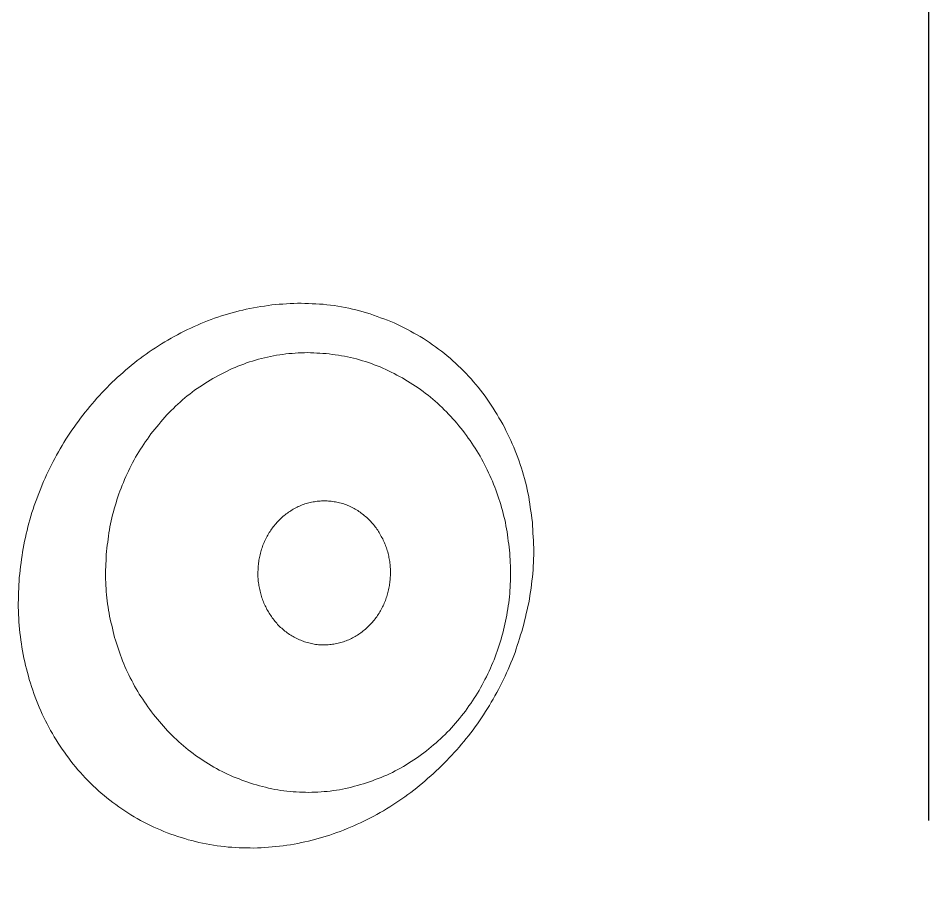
# Model space of a CAD drawing. Extents: x -5208 to -4788, y -2139 to -1842.
# Drawn here: x -5009.48 to -5003.13, y -2093.04 to -2086.89 of the extents above; entities that cross this region are included whole.
import ezdxf

# ---------------------------------------------------------------- set-up
doc = ezdxf.new("R2010")
doc.units = 0
doc.header["$LTSCALE"] = 7
doc.linetypes.add('CENTER', pattern=[2, 1.25, -0.25, 0.25, -0.25])
doc.layers.add('1', color=1, linetype='CENTER')
doc.layers.add('Trimetric', color=7, linetype='CONTINUOUS')

msp = doc.modelspace()

# ---------------------------------------------------------------- linework, layer by layer
at = {"layer": '1'}
msp.add_line((-5003.1291, -2106.4903), (-5003.1291, -2013.1957), dxfattribs=at)
at = {"layer": 'Trimetric', "color": 0, "linetype": 'Continuous', "lineweight": 18}
for points in [[(-5007.7099, -2088.8927), (-5007.6842, -2088.8911), (-5007.6586, -2088.8895), (-5007.633, -2088.8879), (-5007.6073, -2088.8863), (-5007.5817, -2088.8846), (-5007.5561, -2088.883), (-5007.5304, -2088.8815), (-5007.5048, -2088.8825), (-5007.4791, -2088.8836), (-5007.4535, -2088.8847), (-5007.4278, -2088.8858), (-5007.4021, -2088.8869), (-5007.3765, -2088.888), (-5007.3508, -2088.8894), (-5007.3253, -2088.8925), (-5007.2999, -2088.8956), (-5007.2744, -2088.8987), (-5007.249, -2088.9029), (-5007.2237, -2088.9074), (-5007.1984, -2088.9119), (-5007.1732, -2088.9167), (-5007.1481, -2088.9222), (-5007.1232, -2088.9282), (-5007.0982, -2088.9344), (-5007.0735, -2088.9412), (-5007.0488, -2088.9482), (-5007.0242, -2088.9558), (-5006.9999, -2088.9641), (-5006.976, -2088.9733), (-5006.952, -2088.9826), (-5006.928, -2088.9918), (-5006.9041, -2089.001), (-5006.8801, -2089.0103), (-5006.8562, -2089.0195), (-5006.833, -2089.0305), (-5006.8102, -2089.0423), (-5006.7874, -2089.0541), (-5006.7646, -2089.066), (-5006.7418, -2089.0778), (-5006.719, -2089.0896), (-5006.6962, -2089.1015), (-5006.6742, -2089.1147), (-5006.6523, -2089.1282), (-5006.6308, -2089.1422), (-5006.6094, -2089.1564), (-5006.5883, -2089.171), (-5006.5674, -2089.186), (-5006.5468, -2089.2013), (-5006.5267, -2089.2173), (-5006.5066, -2089.2333), (-5006.4865, -2089.2493), (-5006.4671, -2089.2661), (-5006.4479, -2089.2832), (-5006.4287, -2089.3002), (-5006.4099, -2089.3176), (-5006.3916, -2089.3357), (-5006.3734, -2089.3538), (-5006.3552, -2089.3719), (-5006.3379, -2089.391), (-5006.3207, -2089.41), (-5006.3035, -2089.4291), (-5006.2867, -2089.4485), (-5006.2703, -2089.4683), (-5006.2543, -2089.4884), (-5006.2385, -2089.5086), (-5006.2232, -2089.5292), (-5006.2081, -2089.55), (-5006.1933, -2089.571), (-5006.1796, -2089.5927), (-5006.1662, -2089.6146), (-5006.1528, -2089.6365), (-5006.1394, -2089.6585), (-5006.1261, -2089.6804), (-5006.1127, -2089.7023), (-5006.0993, -2089.7242), (-5006.088, -2089.7473), (-5006.0769, -2089.7705), (-5006.0659, -2089.7937), (-5006.0549, -2089.8169), (-5006.0439, -2089.8401), (-5006.0328, -2089.8632), (-5006.0218, -2089.8864), (-5006.0126, -2089.9104), (-5006.0034, -2089.9344), (-5005.9941, -2089.9583), (-5005.9856, -2089.9825), (-5005.9776, -2090.007), (-5005.9696, -2090.0314), (-5005.9616, -2090.0558), (-5005.9545, -2090.0805), (-5005.9476, -2090.1052), (-5005.9411, -2090.1301), (-5005.935, -2090.155), (-5005.9292, -2090.18), (-5005.9238, -2090.2051), (-5005.9185, -2090.2303), (-5005.9148, -2090.2557), (-5005.9111, -2090.2811), (-5005.9074, -2090.3065), (-5005.9037, -2090.3319), (-5005.9, -2090.3573), (-5005.8963, -2090.3827), (-5005.8926, -2090.4082), (-5005.8912, -2090.4338), (-5005.8899, -2090.4595), (-5005.8886, -2090.4851), (-5005.8873, -2090.5108), (-5005.886, -2090.5364), (-5005.8848, -2090.5621), (-5005.8835, -2090.5877), (-5005.8835, -2090.6134), (-5005.8837, -2090.6391), (-5005.8845, -2090.6647), (-5005.8855, -2090.6904), (-5005.8869, -2090.716), (-5005.8885, -2090.7417), (-5005.8905, -2090.7673), (-5005.8931, -2090.7928), (-5005.8959, -2090.8184), (-5005.8988, -2090.8439), (-5005.9017, -2090.8694), (-5005.9057, -2090.8948), (-5005.9097, -2090.9201), (-5005.9137, -2090.9455), (-5005.9185, -2090.9707), (-5005.9242, -2090.9958), (-5005.9299, -2091.0208), (-5005.9356, -2091.0459), (-5005.9413, -2091.0709), (-5005.947, -2091.096), (-5005.9527, -2091.121), (-5005.9588, -2091.1459), (-5005.9667, -2091.1704), (-5005.9746, -2091.1948), (-5005.9825, -2091.2192), (-5005.9904, -2091.2437), (-5005.9982, -2091.2681), (-5006.0061, -2091.2926), (-5006.014, -2091.317), (-5006.0231, -2091.341), (-5006.0323, -2091.365), (-5006.0421, -2091.3888), (-5006.0519, -2091.4125), (-5006.0621, -2091.436), (-5006.0726, -2091.4595), (-5006.0833, -2091.4828), (-5006.0945, -2091.506), (-5006.106, -2091.5289), (-5006.1175, -2091.5519), (-5006.129, -2091.5748), (-5006.1414, -2091.5973), (-5006.1539, -2091.6198), (-5006.1664, -2091.6422), (-5006.1791, -2091.6645), (-5006.1925, -2091.6864), (-5006.206, -2091.7083), (-5006.2194, -2091.7302), (-5006.2334, -2091.7517), (-5006.2478, -2091.773), (-5006.2622, -2091.7943), (-5006.2766, -2091.8156), (-5006.2916, -2091.8364), (-5006.3066, -2091.8572), (-5006.3222, -2091.8777), (-5006.3378, -2091.898), (-5006.3538, -2091.9182), (-5006.3699, -2091.9382), (-5006.3863, -2091.9579), (-5006.4032, -2091.9772), (-5006.4206, -2091.9961), (-5006.4381, -2092.0149), (-5006.4555, -2092.0338), (-5006.473, -2092.0526), (-5006.4904, -2092.0715), (-5006.5079, -2092.0903), (-5006.5256, -2092.1089), (-5006.5446, -2092.1262), (-5006.5636, -2092.1434), (-5006.5827, -2092.1606), (-5006.6017, -2092.1778), (-5006.6208, -2092.1951), (-5006.6398, -2092.2123), (-5006.6589, -2092.2295), (-5006.6789, -2092.2457), (-5006.699, -2092.2616), (-5006.7192, -2092.2775), (-5006.7395, -2092.2932), (-5006.7603, -2092.3082), (-5006.7812, -2092.3232), (-5006.802, -2092.3382), (-5006.8232, -2092.3528), (-5006.8445, -2092.3671), (-5006.8661, -2092.381), (-5006.8878, -2092.3948), (-5006.9097, -2092.4081), (-5006.9317, -2092.4213), (-5006.954, -2092.4341), (-5006.9764, -2092.4466), (-5006.9992, -2092.4586), (-5007.0219, -2092.4706), (-5007.0446, -2092.4825), (-5007.0677, -2092.4938), (-5007.091, -2092.5047), (-5007.1142, -2092.5155), (-5007.1375, -2092.5264), (-5007.1613, -2092.5361), (-5007.185, -2092.5459), (-5007.2088, -2092.5557), (-5007.2328, -2092.5649), (-5007.257, -2092.5735), (-5007.2811, -2092.5821), (-5007.3053, -2092.5907), (-5007.3298, -2092.5985), (-5007.3543, -2092.6061), (-5007.379, -2092.6132), (-5007.4038, -2092.6201), (-5007.4286, -2092.6266), (-5007.4536, -2092.6327), (-5007.4786, -2092.6386), (-5007.5037, -2092.6437), (-5007.5289, -2092.6486), (-5007.5541, -2092.6535), (-5007.5794, -2092.6581), (-5007.6048, -2092.6617), (-5007.6303, -2092.6653), (-5007.6557, -2092.669), (-5007.6812, -2092.6716), (-5007.7068, -2092.6739), (-5007.7324, -2092.6762), (-5007.758, -2092.6781), (-5007.7837, -2092.6791), (-5007.8093, -2092.6801), (-5007.835, -2092.6811), (-5007.8607, -2092.6809), (-5007.8864, -2092.6806), (-5007.912, -2092.6802), (-5007.9377, -2092.6793), (-5007.9633, -2092.6776), (-5007.9889, -2092.6758), (-5008.0146, -2092.6741), (-5008.0401, -2092.6714), (-5008.0656, -2092.6685), (-5008.0911, -2092.665), (-5008.1165, -2092.6612), (-5008.1418, -2092.6571), (-5008.1671, -2092.6524), (-5008.1923, -2092.6474), (-5008.2173, -2092.6415), (-5008.2423, -2092.6357), (-5008.2673, -2092.6298), (-5008.292, -2092.623), (-5008.3167, -2092.6157), (-5008.3413, -2092.6085), (-5008.3658, -2092.6008), (-5008.39, -2092.5922), (-5008.4142, -2092.5837), (-5008.4384, -2092.5751), (-5008.4622, -2092.5653), (-5008.4859, -2092.5554), (-5008.5096, -2092.5455), (-5008.533, -2092.535), (-5008.5563, -2092.5241), (-5008.5793, -2092.5126), (-5008.6021, -2092.501), (-5008.6248, -2092.4889), (-5008.6472, -2092.4764), (-5008.6695, -2092.4635), (-5008.6913, -2092.45), (-5008.713, -2092.4362), (-5008.7347, -2092.4225), (-5008.756, -2092.4082), (-5008.7769, -2092.3933), (-5008.7978, -2092.3784), (-5008.8187, -2092.3634), (-5008.8387, -2092.3473), (-5008.8588, -2092.3313), (-5008.8788, -2092.3152), (-5008.8982, -2092.2984), (-5008.9173, -2092.2813), (-5008.9365, -2092.2642), (-5008.9553, -2092.2467), (-5008.9738, -2092.2288), (-5008.9918, -2092.2106), (-5009.0098, -2092.1922), (-5009.0272, -2092.1733), (-5009.0444, -2092.1543), (-5009.0613, -2092.1349), (-5009.0777, -2092.1152), (-5009.0938, -2092.0952), (-5009.1099, -2092.0752), (-5009.1258, -2092.055), (-5009.1408, -2092.0341), (-5009.1558, -2092.0133), (-5009.1708, -2091.9924), (-5009.1849, -2091.9709), (-5009.1987, -2091.9493), (-5009.2126, -2091.9277), (-5009.226, -2091.9058), (-5009.2387, -2091.8835), (-5009.2515, -2091.8612), (-5009.2642, -2091.8389), (-5009.2757, -2091.8159), (-5009.2873, -2091.793), (-5009.2989, -2091.7701), (-5009.3097, -2091.7468), (-5009.3201, -2091.7233), (-5009.3305, -2091.6998), (-5009.3407, -2091.6763), (-5009.3502, -2091.6524), (-5009.3594, -2091.6285), (-5009.3683, -2091.6044), (-5009.3768, -2091.5801), (-5009.385, -2091.5558), (-5009.3927, -2091.5313), (-5009.4002, -2091.5067), (-5009.407, -2091.4819), (-5009.4137, -2091.4572), (-5009.4205, -2091.4324), (-5009.4264, -2091.4074), (-5009.4319, -2091.3823), (-5009.4374, -2091.3572), (-5009.4427, -2091.3321), (-5009.4471, -2091.3068), (-5009.4514, -2091.2815), (-5009.4558, -2091.2562), (-5009.4592, -2091.2307), (-5009.4624, -2091.2052), (-5009.4655, -2091.1797), (-5009.4685, -2091.1542), (-5009.4708, -2091.1286), (-5009.4728, -2091.103), (-5009.4744, -2091.0774), (-5009.4757, -2091.0518), (-5009.4767, -2091.0261), (-5009.4773, -2091.0004), (-5009.4777, -2090.9747), (-5009.4766, -2090.9491), (-5009.4756, -2090.9234), (-5009.4746, -2090.8977), (-5009.4736, -2090.8721), (-5009.4726, -2090.8464), (-5009.4716, -2090.8208), (-5009.4706, -2090.7951), (-5009.4675, -2090.7696), (-5009.4642, -2090.7441), (-5009.4609, -2090.7187), (-5009.4575, -2090.6932), (-5009.4542, -2090.6677), (-5009.4509, -2090.6423), (-5009.4476, -2090.6168), (-5009.4431, -2090.5915), (-5009.4381, -2090.5663), (-5009.4331, -2090.5411), (-5009.428, -2090.516), (-5009.4219, -2090.491), (-5009.4159, -2090.4661), (-5009.4098, -2090.4411), (-5009.4033, -2090.4162), (-5009.3964, -2090.3915), (-5009.3892, -2090.3669), (-5009.3817, -2090.3423), (-5009.3738, -2090.3178), (-5009.3658, -2090.2934), (-5009.3573, -2090.2692), (-5009.3488, -2090.245), (-5009.3394, -2090.2211), (-5009.3301, -2090.1971), (-5009.3208, -2090.1732), (-5009.311, -2090.1494), (-5009.3007, -2090.1259), (-5009.2903, -2090.1024), (-5009.28, -2090.0789), (-5009.2689, -2090.0558), (-5009.2575, -2090.0327), (-5009.2462, -2090.0097), (-5009.2347, -2089.9867), (-5009.2224, -2089.9642), (-5009.21, -2089.9417), (-5009.1977, -2089.9191), (-5009.185, -2089.8968), (-5009.172, -2089.8747), (-5009.1586, -2089.8527), (-5009.1451, -2089.8309), (-5009.1312, -2089.8093), (-5009.1172, -2089.7878), (-5009.1028, -2089.7665), (-5009.0883, -2089.7453), (-5009.0731, -2089.7246), (-5009.0579, -2089.7039), (-5009.0427, -2089.6832), (-5009.0273, -2089.6627), (-5009.0112, -2089.6427), (-5008.9951, -2089.6226), (-5008.9791, -2089.6026), (-5008.9624, -2089.583), (-5008.9455, -2089.5637), (-5008.9286, -2089.5444), (-5008.9116, -2089.5251), (-5008.8939, -2089.5066), (-5008.8761, -2089.488), (-5008.8583, -2089.4695), (-5008.8403, -2089.4512), (-5008.8217, -2089.4335), (-5008.8031, -2089.4157), (-5008.7846, -2089.398), (-5008.7654, -2089.3808), (-5008.7461, -2089.3639), (-5008.7267, -2089.347), (-5008.7074, -2089.3302), (-5008.6875, -2089.314), (-5008.6675, -2089.2978), (-5008.6472, -2089.2821), (-5008.6268, -2089.2665), (-5008.6061, -2089.2512), (-5008.5853, -2089.2362), (-5008.5643, -2089.2214), (-5008.543, -2089.2071), (-5008.5215, -2089.193), (-5008.5, -2089.1789), (-5008.4785, -2089.1649), (-5008.4564, -2089.1519), (-5008.4343, -2089.1388), (-5008.4121, -2089.1257), (-5008.3897, -2089.1132), (-5008.367, -2089.1012), (-5008.3443, -2089.0892), (-5008.3216, -2089.0772), (-5008.2984, -2089.0661), (-5008.2752, -2089.0552), (-5008.252, -2089.0443), (-5008.2286, -2089.0337), (-5008.205, -2089.0236), (-5008.1812, -2089.0138), (-5008.1574, -2089.0043), (-5008.1333, -2088.9952), (-5008.1092, -2088.9863), (-5008.085, -2088.978), (-5008.0606, -2088.9699), (-5008.0358, -2088.9631), (-5008.011, -2088.9563), (-5007.9863, -2088.9495), (-5007.9615, -2088.9427), (-5007.9367, -2088.9359), (-5007.912, -2088.9291), (-5007.8872, -2088.9225), (-5007.8618, -2088.9182), (-5007.8365, -2088.914), (-5007.8112, -2088.9097), (-5007.7859, -2088.9055), (-5007.7605, -2088.9012), (-5007.7352, -2088.897)], [(-5007.4607, -2089.2261), (-5007.4391, -2089.2271), (-5007.4175, -2089.2282), (-5007.3959, -2089.2293), (-5007.3743, -2089.2304), (-5007.3527, -2089.2315), (-5007.3311, -2089.2326), (-5007.3096, -2089.235), (-5007.2883, -2089.2384), (-5007.2669, -2089.2418), (-5007.2455, -2089.2451), (-5007.2242, -2089.2485), (-5007.2028, -2089.2519), (-5007.1815, -2089.2556), (-5007.1605, -2089.2606), (-5007.1395, -2089.2657), (-5007.1184, -2089.2707), (-5007.0977, -2089.2768), (-5007.0769, -2089.283), (-5007.0562, -2089.2891), (-5007.0357, -2089.2959), (-5007.0152, -2089.3029), (-5006.9949, -2089.3104), (-5006.9747, -2089.3182), (-5006.9547, -2089.3262), (-5006.9348, -2089.3347), (-5006.915, -2089.3435), (-5006.8958, -2089.3534), (-5006.8765, -2089.3632), (-5006.8572, -2089.373), (-5006.838, -2089.3828), (-5006.8187, -2089.3927), (-5006.7994, -2089.4025), (-5006.781, -2089.4137), (-5006.7628, -2089.4255), (-5006.7447, -2089.4372), (-5006.7265, -2089.449), (-5006.7083, -2089.4607), (-5006.6902, -2089.4725), (-5006.6722, -2089.4845), (-5006.6548, -2089.4973), (-5006.6376, -2089.5104), (-5006.6205, -2089.5237), (-5006.6038, -2089.5374), (-5006.5871, -2089.5512), (-5006.5708, -2089.5653), (-5006.5547, -2089.5798), (-5006.5389, -2089.5946), (-5006.523, -2089.6093), (-5006.5074, -2089.6242), (-5006.4923, -2089.6397), (-5006.4772, -2089.6552), (-5006.4622, -2089.6707), (-5006.4478, -2089.6869), (-5006.4335, -2089.7031), (-5006.4192, -2089.7193), (-5006.4053, -2089.7359), (-5006.3918, -2089.7528), (-5006.3783, -2089.7697), (-5006.365, -2089.7867), (-5006.3523, -2089.8043), (-5006.3396, -2089.8218), (-5006.327, -2089.8393), (-5006.315, -2089.8573), (-5006.3032, -2089.8754), (-5006.2913, -2089.8935), (-5006.2798, -2089.9118), (-5006.2686, -2089.9304), (-5006.2578, -2089.9491), (-5006.2471, -2089.9679), (-5006.2368, -2089.9869), (-5006.2267, -2090.006), (-5006.2168, -2090.0253), (-5006.2074, -2090.0447), (-5006.1983, -2090.0643), (-5006.1891, -2090.0839), (-5006.1802, -2090.1036), (-5006.1719, -2090.1236), (-5006.1637, -2090.1436), (-5006.1555, -2090.1636), (-5006.148, -2090.1839), (-5006.1407, -2090.2042), (-5006.1334, -2090.2246), (-5006.1264, -2090.2451), (-5006.12, -2090.2657), (-5006.1136, -2090.2864), (-5006.1073, -2090.3071), (-5006.1015, -2090.3279), (-5006.096, -2090.3488), (-5006.0908, -2090.3698), (-5006.0858, -2090.3909), (-5006.0812, -2090.412), (-5006.0768, -2090.4332), (-5006.0726, -2090.4544), (-5006.0695, -2090.4758), (-5006.0665, -2090.4972), (-5006.0635, -2090.5186), (-5006.0606, -2090.5401), (-5006.0576, -2090.5615), (-5006.0546, -2090.5829), (-5006.0516, -2090.6043), (-5006.0505, -2090.6259), (-5006.0495, -2090.6475), (-5006.0485, -2090.6691), (-5006.0474, -2090.6907), (-5006.0464, -2090.7123), (-5006.0454, -2090.7339), (-5006.0444, -2090.7555), (-5006.0448, -2090.7772), (-5006.0452, -2090.7988), (-5006.0457, -2090.8204), (-5006.0466, -2090.842), (-5006.048, -2090.8636), (-5006.0494, -2090.8852), (-5006.0509, -2090.9068), (-5006.053, -2090.9283), (-5006.0553, -2090.9498), (-5006.058, -2090.9712), (-5006.0609, -2090.9927), (-5006.064, -2091.0141), (-5006.0675, -2091.0354), (-5006.0712, -2091.0567), (-5006.0755, -2091.0779), (-5006.0798, -2091.0991), (-5006.0842, -2091.1203), (-5006.0891, -2091.1414), (-5006.0944, -2091.1623), (-5006.0997, -2091.1833), (-5006.1052, -2091.2042), (-5006.1114, -2091.2249), (-5006.1176, -2091.2456), (-5006.1239, -2091.2663), (-5006.1308, -2091.2868), (-5006.138, -2091.3072), (-5006.1451, -2091.3276), (-5006.1525, -2091.348), (-5006.1604, -2091.3681), (-5006.1685, -2091.3881), (-5006.1769, -2091.4081), (-5006.1856, -2091.4279), (-5006.1945, -2091.4476), (-5006.2038, -2091.4671), (-5006.2133, -2091.4865), (-5006.2233, -2091.5057), (-5006.2332, -2091.5249), (-5006.2432, -2091.5441), (-5006.254, -2091.5629), (-5006.2649, -2091.5816), (-5006.2757, -2091.6003), (-5006.2871, -2091.6187), (-5006.2988, -2091.6368), (-5006.3106, -2091.655), (-5006.3225, -2091.6731), (-5006.335, -2091.6907), (-5006.3476, -2091.7082), (-5006.3602, -2091.7258), (-5006.3735, -2091.7429), (-5006.3869, -2091.7599), (-5006.4003, -2091.7769), (-5006.4141, -2091.7935), (-5006.4283, -2091.8098), (-5006.4425, -2091.8261), (-5006.4567, -2091.8424), (-5006.4715, -2091.8582), (-5006.4865, -2091.8738), (-5006.5017, -2091.8892), (-5006.5172, -2091.9043), (-5006.5328, -2091.9193), (-5006.5487, -2091.9339), (-5006.5648, -2091.9483), (-5006.5813, -2091.9623), (-5006.5978, -2091.9763), (-5006.6143, -2091.9902), (-5006.6315, -2092.0034), (-5006.6486, -2092.0166), (-5006.6658, -2092.0298), (-5006.6834, -2092.0422), (-5006.7012, -2092.0546), (-5006.719, -2092.0669), (-5006.7371, -2092.0787), (-5006.7555, -2092.0901), (-5006.7739, -2092.1015), (-5006.7924, -2092.1127), (-5006.8112, -2092.1233), (-5006.8302, -2092.1337), (-5006.8493, -2092.1439), (-5006.8686, -2092.1536), (-5006.888, -2092.1631), (-5006.9076, -2092.1723), (-5006.9276, -2092.1805), (-5006.9477, -2092.1884), (-5006.9679, -2092.1963), (-5006.988, -2092.2042), (-5007.0081, -2092.212), (-5007.0283, -2092.2199), (-5007.0486, -2092.2272), (-5007.0695, -2092.233), (-5007.0903, -2092.2387), (-5007.1112, -2092.2444), (-5007.132, -2092.2502), (-5007.1529, -2092.2559), (-5007.1737, -2092.2617), (-5007.1949, -2092.2662), (-5007.2161, -2092.2705), (-5007.2374, -2092.2743), (-5007.2587, -2092.2777), (-5007.2801, -2092.2809), (-5007.3016, -2092.2836), (-5007.3231, -2092.2859), (-5007.3446, -2092.2877), (-5007.3662, -2092.2895), (-5007.3877, -2092.2911), (-5007.4094, -2092.2917), (-5007.431, -2092.2923), (-5007.4526, -2092.293), (-5007.4742, -2092.2925), (-5007.4958, -2092.292), (-5007.5175, -2092.2915), (-5007.539, -2092.2901), (-5007.5606, -2092.2884), (-5007.5822, -2092.2867), (-5007.6037, -2092.2846), (-5007.6252, -2092.282), (-5007.6466, -2092.279), (-5007.6679, -2092.2757), (-5007.6893, -2092.272), (-5007.7105, -2092.2679), (-5007.7317, -2092.2636), (-5007.7526, -2092.2579), (-5007.7734, -2092.2523), (-5007.7943, -2092.2467), (-5007.8152, -2092.241), (-5007.8361, -2092.2354), (-5007.857, -2092.2298), (-5007.8774, -2092.2227), (-5007.8976, -2092.2149), (-5007.9177, -2092.2071), (-5007.9379, -2092.1993), (-5007.9581, -2092.1915), (-5007.9783, -2092.1838), (-5007.9983, -2092.1757), (-5008.018, -2092.1666), (-5008.0375, -2092.1573), (-5008.0568, -2092.1477), (-5008.076, -2092.1376), (-5008.095, -2092.1274), (-5008.1139, -2092.1168), (-5008.1325, -2092.1058), (-5008.1509, -2092.0945), (-5008.1694, -2092.0832), (-5008.1876, -2092.0715), (-5008.2054, -2092.0593), (-5008.2233, -2092.0471), (-5008.2411, -2092.0348), (-5008.2583, -2092.0217), (-5008.2755, -2092.0086), (-5008.2927, -2091.9955), (-5008.3093, -2091.9817), (-5008.3259, -2091.9677), (-5008.3424, -2091.9538), (-5008.3586, -2091.9395), (-5008.3746, -2091.9249), (-5008.3903, -2091.91), (-5008.4059, -2091.895), (-5008.4211, -2091.8797), (-5008.4362, -2091.8642), (-5008.4511, -2091.8485), (-5008.4651, -2091.832), (-5008.479, -2091.8155), (-5008.4929, -2091.7989), (-5008.5068, -2091.7823), (-5008.5207, -2091.7657), (-5008.5346, -2091.7492), (-5008.5483, -2091.7324), (-5008.5605, -2091.7146), (-5008.5728, -2091.6968), (-5008.585, -2091.6789), (-5008.5972, -2091.6611), (-5008.6095, -2091.6433), (-5008.6217, -2091.6254), (-5008.6334, -2091.6073), (-5008.6444, -2091.5886), (-5008.6553, -2091.57), (-5008.6663, -2091.5513), (-5008.6763, -2091.5322), (-5008.6864, -2091.513), (-5008.6964, -2091.4939), (-5008.7061, -2091.4745), (-5008.7154, -2091.455), (-5008.7244, -2091.4353), (-5008.7332, -2091.4156), (-5008.7417, -2091.3957), (-5008.7499, -2091.3757), (-5008.7579, -2091.3556), (-5008.7651, -2091.3352), (-5008.7719, -2091.3147), (-5008.7787, -2091.2941), (-5008.7855, -2091.2736), (-5008.7923, -2091.2531), (-5008.7992, -2091.2326), (-5008.806, -2091.212), (-5008.8113, -2091.1911), (-5008.8162, -2091.17), (-5008.8211, -2091.1489), (-5008.826, -2091.1279), (-5008.8309, -2091.1068), (-5008.8358, -2091.0858), (-5008.8407, -2091.0647), (-5008.8445, -2091.0434), (-5008.8481, -2091.0221), (-5008.8514, -2091.0007), (-5008.8544, -2090.9793), (-5008.8571, -2090.9578), (-5008.8595, -2090.9363), (-5008.8618, -2090.9148), (-5008.8633, -2090.8933), (-5008.8648, -2090.8717), (-5008.8663, -2090.8501), (-5008.8674, -2090.8285), (-5008.868, -2090.8069), (-5008.8685, -2090.7853), (-5008.869, -2090.7636), (-5008.8681, -2090.742), (-5008.8672, -2090.7204), (-5008.8663, -2090.6988), (-5008.8653, -2090.6772), (-5008.8644, -2090.6556), (-5008.8634, -2090.634), (-5008.8624, -2090.6124), (-5008.8596, -2090.591), (-5008.8567, -2090.5695), (-5008.8538, -2090.5481), (-5008.8509, -2090.5267), (-5008.848, -2090.5052), (-5008.8452, -2090.4838), (-5008.8422, -2090.4624), (-5008.8381, -2090.4411), (-5008.8338, -2090.4199), (-5008.8293, -2090.3988), (-5008.8244, -2090.3777), (-5008.8193, -2090.3567), (-5008.8139, -2090.3358), (-5008.8082, -2090.3149), (-5008.802, -2090.2942), (-5008.7957, -2090.2735), (-5008.7895, -2090.2528), (-5008.7826, -2090.2323), (-5008.7754, -2090.2119), (-5008.7682, -2090.1915), (-5008.7608, -2090.1712), (-5008.7526, -2090.1511), (-5008.7445, -2090.1311), (-5008.7364, -2090.111), (-5008.7275, -2090.0913), (-5008.7184, -2090.0717), (-5008.7094, -2090.052), (-5008.7001, -2090.0325), (-5008.6903, -2090.0132), (-5008.6803, -2089.9941), (-5008.6701, -2089.975), (-5008.6595, -2089.9562), (-5008.6487, -2089.9374), (-5008.6376, -2089.9188), (-5008.626, -2089.9006), (-5008.6138, -2089.8827), (-5008.6017, -2089.8648), (-5008.5895, -2089.8469), (-5008.5773, -2089.829), (-5008.5652, -2089.8112), (-5008.553, -2089.7933), (-5008.5396, -2089.7764), (-5008.5258, -2089.7597), (-5008.5119, -2089.7431), (-5008.4981, -2089.7265), (-5008.4843, -2089.7098), (-5008.4705, -2089.6932), (-5008.4565, -2089.6766), (-5008.4415, -2089.6611), (-5008.4266, -2089.6455), (-5008.4116, -2089.6299), (-5008.396, -2089.6149), (-5008.3802, -2089.6001), (-5008.3645, -2089.5852), (-5008.3485, -2089.5707), (-5008.3322, -2089.5564), (-5008.3157, -2089.5425), (-5008.299, -2089.5288), (-5008.282, -2089.5154), (-5008.2649, -2089.5022), (-5008.2476, -2089.4892), (-5008.2296, -2089.4771), (-5008.2115, -2089.4653), (-5008.1934, -2089.4534), (-5008.1754, -2089.4416), (-5008.1573, -2089.4297), (-5008.1392, -2089.4179), (-5008.1208, -2089.4065), (-5008.1016, -2089.3966), (-5008.0824, -2089.3867), (-5008.0631, -2089.3767), (-5008.0439, -2089.3668), (-5008.0247, -2089.3569), (-5008.0055, -2089.3469), (-5007.9858, -2089.3379), (-5007.966, -2089.3293), (-5007.946, -2089.3212), (-5007.9258, -2089.3133), (-5007.9056, -2089.3057), (-5007.8852, -2089.2985), (-5007.8647, -2089.2916), (-5007.844, -2089.2853), (-5007.8233, -2089.2791), (-5007.8026, -2089.2728), (-5007.7816, -2089.2676), (-5007.7606, -2089.2624), (-5007.7396, -2089.2573), (-5007.7184, -2089.253), (-5007.6972, -2089.2489), (-5007.6759, -2089.2449), (-5007.6546, -2089.2415), (-5007.6331, -2089.2386), (-5007.6117, -2089.2356), (-5007.5902, -2089.2332), (-5007.5687, -2089.2314), (-5007.5471, -2089.2296), (-5007.5256, -2089.228), (-5007.5039, -2089.2274), (-5007.4823, -2089.2267)], [(-5007.3437, -2090.2597), (-5007.3536, -2090.2602), (-5007.3634, -2090.2608), (-5007.3732, -2090.2613), (-5007.383, -2090.2619), (-5007.3928, -2090.2628), (-5007.4025, -2090.2644), (-5007.4123, -2090.2659), (-5007.422, -2090.2675), (-5007.4317, -2090.2691), (-5007.4413, -2090.2713), (-5007.4509, -2090.2736), (-5007.4604, -2090.2762), (-5007.4698, -2090.279), (-5007.4792, -2090.2819), (-5007.4885, -2090.2852), (-5007.4977, -2090.2886), (-5007.5068, -2090.2923), (-5007.5159, -2090.2961), (-5007.5248, -2090.3002), (-5007.5336, -2090.3047), (-5007.5423, -2090.3092), (-5007.5511, -2090.3137), (-5007.5599, -2090.3182), (-5007.5682, -2090.3234), (-5007.5765, -2090.3288), (-5007.5847, -2090.3342), (-5007.5929, -2090.3395), (-5007.6012, -2090.345), (-5007.609, -2090.351), (-5007.6168, -2090.3569), (-5007.6244, -2090.3632), (-5007.6319, -2090.3695), (-5007.6393, -2090.376), (-5007.6465, -2090.3827), (-5007.6537, -2090.3895), (-5007.6606, -2090.3965), (-5007.6674, -2090.4036), (-5007.674, -2090.4109), (-5007.6803, -2090.4185), (-5007.6866, -2090.426), (-5007.6929, -2090.4336), (-5007.6992, -2090.4411), (-5007.705, -2090.4491), (-5007.7106, -2090.4572), (-5007.7161, -2090.4653), (-5007.7217, -2090.4735), (-5007.7273, -2090.4816), (-5007.7323, -2090.49), (-5007.7373, -2090.4985), (-5007.7421, -2090.5071), (-5007.7467, -2090.5158), (-5007.7512, -2090.5245), (-5007.7554, -2090.5335), (-5007.7596, -2090.5424), (-5007.7636, -2090.5514), (-5007.7673, -2090.5605), (-5007.771, -2090.5696), (-5007.7744, -2090.5789), (-5007.7777, -2090.5881), (-5007.7808, -2090.5975), (-5007.7836, -2090.6069), (-5007.7865, -2090.6163), (-5007.7891, -2090.6258), (-5007.7915, -2090.6354), (-5007.7937, -2090.645), (-5007.7958, -2090.6546), (-5007.7977, -2090.6642), (-5007.799, -2090.674), (-5007.8004, -2090.6837), (-5007.8017, -2090.6935), (-5007.8031, -2090.7032), (-5007.8044, -2090.713), (-5007.8049, -2090.7228), (-5007.8054, -2090.7327), (-5007.8058, -2090.7425), (-5007.8063, -2090.7523), (-5007.8068, -2090.7622), (-5007.8066, -2090.772), (-5007.8064, -2090.7818), (-5007.8059, -2090.7917), (-5007.8053, -2090.8015), (-5007.8046, -2090.8113), (-5007.8036, -2090.8211), (-5007.8025, -2090.8309), (-5007.8012, -2090.8406), (-5007.7996, -2090.8504), (-5007.7981, -2090.8601), (-5007.7959, -2090.8697), (-5007.7937, -2090.8793), (-5007.7916, -2090.8889), (-5007.7894, -2090.8985), (-5007.7872, -2090.9081), (-5007.7841, -2090.9174), (-5007.7811, -2090.9268), (-5007.778, -2090.9362), (-5007.775, -2090.9455), (-5007.7719, -2090.9549), (-5007.7682, -2090.964), (-5007.7645, -2090.9731), (-5007.7605, -2090.9821), (-5007.7564, -2090.9911), (-5007.7522, -2091), (-5007.7477, -2091.0087), (-5007.7432, -2091.0175), (-5007.7384, -2091.0261), (-5007.7334, -2091.0346), (-5007.7284, -2091.043), (-5007.7229, -2091.0512), (-5007.7173, -2091.0593), (-5007.7118, -2091.0675), (-5007.7063, -2091.0756), (-5007.7005, -2091.0835), (-5007.6942, -2091.0911), (-5007.6879, -2091.0987), (-5007.6816, -2091.1063), (-5007.6753, -2091.1138), (-5007.6688, -2091.1212), (-5007.6619, -2091.1283), (-5007.6551, -2091.1353), (-5007.6479, -2091.1421), (-5007.6407, -2091.1488), (-5007.6333, -2091.1553), (-5007.6258, -2091.1617), (-5007.6182, -2091.1679), (-5007.6104, -2091.1739), (-5007.6026, -2091.1799), (-5007.5945, -2091.1855), (-5007.5864, -2091.1911), (-5007.5781, -2091.1964), (-5007.5698, -2091.2016), (-5007.5613, -2091.2067), (-5007.5527, -2091.2114), (-5007.5441, -2091.2161), (-5007.5352, -2091.2205), (-5007.5264, -2091.2248), (-5007.5173, -2091.2287), (-5007.5081, -2091.2322), (-5007.499, -2091.2358), (-5007.4898, -2091.2394), (-5007.4806, -2091.2429), (-5007.4712, -2091.2456), (-5007.4617, -2091.2482), (-5007.4522, -2091.2508), (-5007.4427, -2091.2534), (-5007.4331, -2091.2558), (-5007.4234, -2091.2576), (-5007.4138, -2091.2594), (-5007.404, -2091.2608), (-5007.3943, -2091.2621), (-5007.3845, -2091.2631), (-5007.3747, -2091.2639), (-5007.3648, -2091.2645), (-5007.355, -2091.2647), (-5007.3452, -2091.265), (-5007.3353, -2091.2645), (-5007.3255, -2091.2639), (-5007.3157, -2091.2634), (-5007.3058, -2091.2629), (-5007.2961, -2091.2619), (-5007.2863, -2091.2603), (-5007.2766, -2091.2588), (-5007.2669, -2091.2572), (-5007.2572, -2091.2556), (-5007.2476, -2091.2535), (-5007.238, -2091.2511), (-5007.2285, -2091.2486), (-5007.2191, -2091.2457), (-5007.2097, -2091.2428), (-5007.2004, -2091.2395), (-5007.1912, -2091.2362), (-5007.182, -2091.2324), (-5007.173, -2091.2286), (-5007.164, -2091.2246), (-5007.1551, -2091.2203), (-5007.1463, -2091.216), (-5007.1376, -2091.2113), (-5007.129, -2091.2065), (-5007.1206, -2091.2015), (-5007.1122, -2091.1963), (-5007.1039, -2091.1909), (-5007.0958, -2091.1854), (-5007.0878, -2091.1797), (-5007.0801, -2091.1736), (-5007.0724, -2091.1674), (-5007.0647, -2091.1612), (-5007.0571, -2091.1551), (-5007.0496, -2091.1486), (-5007.0426, -2091.1417), (-5007.0356, -2091.1349), (-5007.0285, -2091.128), (-5007.0215, -2091.1211), (-5007.0148, -2091.1139), (-5007.0083, -2091.1065), (-5007.0019, -2091.099), (-5006.9957, -2091.0913), (-5006.9896, -2091.0836), (-5006.9837, -2091.0758), (-5006.9779, -2091.0678), (-5006.9723, -2091.0597), (-5006.9669, -2091.0515), (-5006.9616, -2091.0432), (-5006.9567, -2091.0346), (-5006.952, -2091.026), (-5006.9472, -2091.0174), (-5006.9424, -2091.0088), (-5006.9376, -2091.0002), (-5006.9336, -2090.9912), (-5006.9297, -2090.9822), (-5006.9257, -2090.9732), (-5006.9218, -2090.9641), (-5006.9178, -2090.9551), (-5006.9145, -2090.9459), (-5006.9112, -2090.9366), (-5006.9081, -2090.9272), (-5006.9052, -2090.9178), (-5006.9024, -2090.9084), (-5006.8999, -2090.8989), (-5006.8975, -2090.8893), (-5006.8952, -2090.8798), (-5006.8932, -2090.8701), (-5006.8912, -2090.8605), (-5006.8899, -2090.8507), (-5006.8885, -2090.841), (-5006.8871, -2090.8312), (-5006.8858, -2090.8215), (-5006.8845, -2090.8117), (-5006.884, -2090.8019), (-5006.8835, -2090.7921), (-5006.883, -2090.7822), (-5006.8826, -2090.7724), (-5006.8821, -2090.7626), (-5006.8823, -2090.7527), (-5006.8825, -2090.7429), (-5006.8829, -2090.733), (-5006.8836, -2090.7232), (-5006.8842, -2090.7134), (-5006.8853, -2090.7036), (-5006.8864, -2090.6938), (-5006.8877, -2090.6841), (-5006.8892, -2090.6743), (-5006.8908, -2090.6646), (-5006.8927, -2090.655), (-5006.8947, -2090.6453), (-5006.8969, -2090.6357), (-5006.8993, -2090.6262), (-5006.9017, -2090.6166), (-5006.9045, -2090.6072), (-5006.9074, -2090.5978), (-5006.9104, -2090.5884), (-5006.9137, -2090.5791), (-5006.917, -2090.5699), (-5006.9209, -2090.5608), (-5006.9248, -2090.5518), (-5006.9287, -2090.5428), (-5006.9326, -2090.5337), (-5006.9366, -2090.5247), (-5006.9414, -2090.5161), (-5006.9461, -2090.5075), (-5006.9508, -2090.4989), (-5006.9556, -2090.4902), (-5006.9605, -2090.4817), (-5006.9658, -2090.4734), (-5006.9711, -2090.4651), (-5006.9768, -2090.4571), (-5006.9825, -2090.449), (-5006.9883, -2090.4411), (-5006.9944, -2090.4334), (-5007.0005, -2090.4257), (-5007.007, -2090.4182), (-5007.0134, -2090.4108), (-5007.0202, -2090.4036), (-5007.0272, -2090.3967), (-5007.0342, -2090.3898), (-5007.0412, -2090.3829), (-5007.0482, -2090.376), (-5007.0557, -2090.3696), (-5007.0633, -2090.3634), (-5007.071, -2090.3572), (-5007.0786, -2090.351), (-5007.0863, -2090.3448), (-5007.0944, -2090.3392), (-5007.1025, -2090.3336), (-5007.1107, -2090.3283), (-5007.1191, -2090.3231), (-5007.1276, -2090.318), (-5007.1362, -2090.3133), (-5007.1448, -2090.3086), (-5007.1537, -2090.3042), (-5007.1625, -2090.2999), (-5007.1715, -2090.2959), (-5007.1806, -2090.2921), (-5007.1897, -2090.2884), (-5007.199, -2090.2851), (-5007.2082, -2090.2817), (-5007.2176, -2090.2789), (-5007.2271, -2090.276), (-5007.2366, -2090.2735), (-5007.2461, -2090.2711), (-5007.2557, -2090.269), (-5007.2655, -2090.2674), (-5007.2752, -2090.2659), (-5007.2849, -2090.2643), (-5007.2946, -2090.2627), (-5007.3044, -2090.2618), (-5007.3142, -2090.2613), (-5007.3241, -2090.2608), (-5007.3339, -2090.2602)]]:
    msp.add_lwpolyline(points, close=True, dxfattribs=at)

doc.saveas('drawing.dxf')
